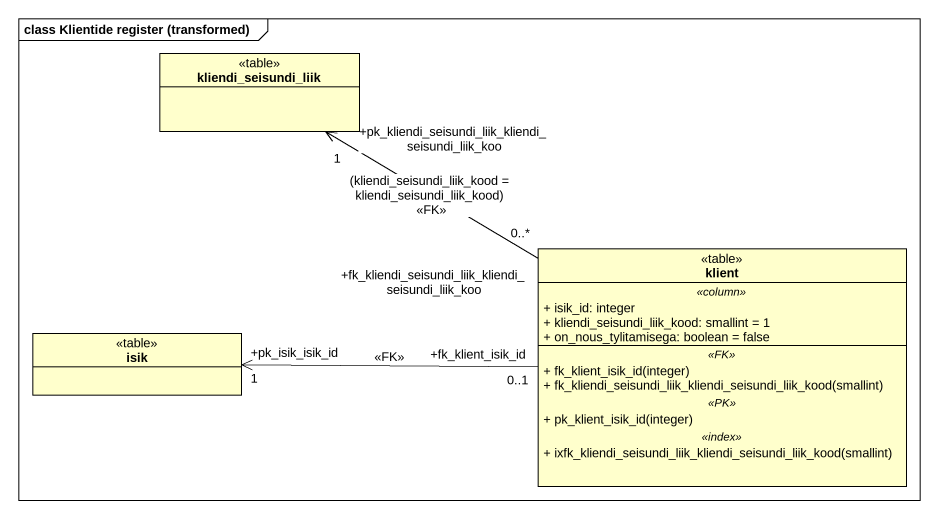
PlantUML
@startuml
mainframe class Klientide register (transformed)
hide circle
hide empty members
skinparam classAttributeIconSize 0
class kliendi_seisundi_liik <<table>>
class klient <<table>> {
  .. <<column>> ..
  + isik_id: integer
  + kliendi_seisundi_liik_kood: smallint = 1
  + on_nous_tylitamisega: boolean = false
  .. <<FK>> ..
  + fk_klient_isik_id(integer)
  + fk_kliendi_seisundi_liik_kliendi_seisundi_liik_kood(smallint)
  .. <<PK>> ..
  + pk_klient_isik_id(integer)
  .. <<index>> ..
  + ixfk_kliendi_seisundi_liik_kliendi_seisundi_liik_kood(smallint)
}
class isik <<table>>
klient "+fk_kliendi_seisundi_liik_kliendi_seisundi_liik_koo\n0..*" -left-> "+pk_kliendi_seisundi_liik_kliendi_seisundi_liik_koo\n1" kliendi_seisundi_liik : (kliendi_seisundi_liik_kood = kliendi_seisundi_liik_kood)\n<<FK>>
klient "+fk_klient_isik_id\n0..1" -left-> "+pk_isik_isik_id\n1" isik : <<FK>>
@enduml
